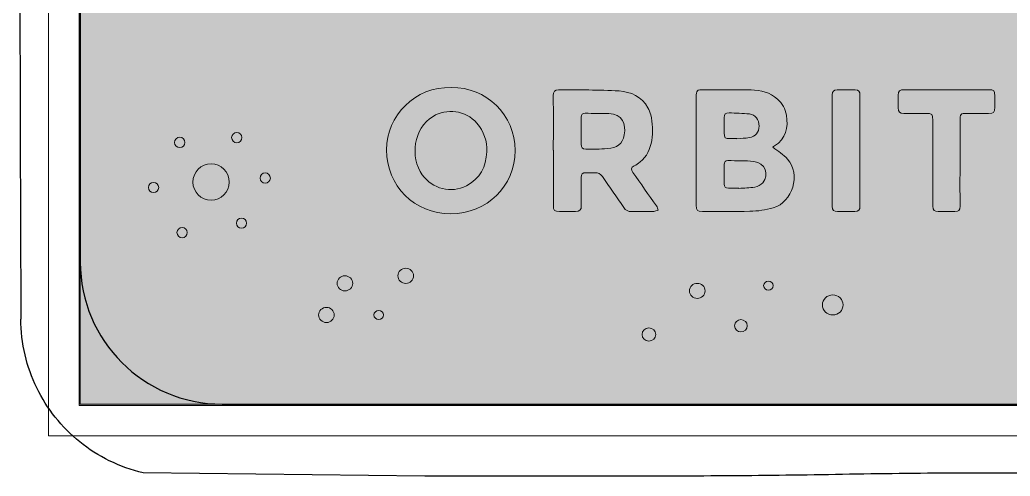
# Model space of a CAD drawing. Header units: millimetres. Extents: x -366 to 289, y -244 to 75.
# Drawn here: x -344.15 to -316.02, y -18.67 to -5.71 of the extents above; entities that cross this region are included whole.
import ezdxf

# ---------------------------------------------------------------- set-up
doc = ezdxf.new("R2010")
doc.units = ezdxf.units.MM
doc.header["$MEASUREMENT"] = 0
doc.layers.add('_U+56FE_U+5C42 1', color=7, linetype='Continuous')

# ---------------------------------------------------------------- blocks, each defined once
blk = doc.blocks.new('block 34')
at = {"layer": '_U+56FE_U+5C42 1', "true_color": 0xffffff}
h = blk.add_hatch(color=7, dxfattribs=at)
h.dxf.hatch_style = 2
h.paths.add_polyline_path([(-342.466, 37.619), (-277.225, 37.619), (-277.225, -16.659), (-342.466, -16.659)])
at = {"layer": '_U+56FE_U+5C42 1', "lineweight": 0}
for points in [[(-342.466, 37.619), (-277.225, 37.619), (-277.225, -16.659), (-342.466, -16.659), (-342.466, 37.619)], [(-342.43, -16.623), (-277.261, -16.623), (-277.261, 37.583), (-342.43, 37.583), (-342.43, -16.623)]]:
    blk.add_lwpolyline(points, dxfattribs=at)
at = {"layer": '_U+56FE_U+5C42 1', "color": 1, "lineweight": 25, "true_color": 0xff1515}
blk.add_open_spline([(-338.836, 37.583), (-338.836, 37.583), (-281.287, 37.583), (-281.287, 37.583), (-279.063, 37.583), (-277.261, 35.781), (-277.261, 33.557), (-277.261, 33.557), (-277.261, -12.597), (-277.261, -12.597), (-277.261, -14.82), (-279.063, -16.623), (-281.287, -16.623), (-281.287, -16.623), (-298.683, -16.623), (-298.683, -16.623), (-298.683, -16.623), (-298.683, -7.025), (-298.683, -7.025), (-298.683, -7.025), (-309.671, -7.025), (-309.671, -7.025), (-309.671, -7.025), (-309.671, -16.623), (-309.671, -16.623), (-309.671, -16.623), (-338.404, -16.623), (-338.404, -16.623), (-340.628, -16.623), (-342.43, -14.82), (-342.43, -12.597), (-342.43, -12.597), (-342.43, 33.988), (-342.43, 33.988), (-342.43, 35.974), (-340.821, 37.583), (-338.836, 37.583)], degree=3, knots=[0, 0, 0, 0, 1, 1, 1, 2, 2, 2, 3, 3, 3, 4, 4, 4, 5, 5, 5, 6, 6, 6, 7, 7, 7, 8, 8, 8, 9, 9, 9, 10, 10, 10, 11, 11, 11, 12, 12, 12, 12], dxfattribs=at)
blk = doc.blocks.new('block 33')
at = {"layer": '_U+56FE_U+5C42 1', "lineweight": 0}
blk.add_lwpolyline([(-343.329, -17.521), (-276.362, -17.521), (-276.362, 38.482), (-343.329, 38.482), (-343.329, -17.521)], dxfattribs=at)
at = {"layer": '_U+56FE_U+5C42 1'}
blk.add_blockref('block 34', (0, 0), dxfattribs=at)
blk = doc.blocks.new('block 32')
at = {"layer": '_U+56FE_U+5C42 1'}
blk.add_blockref('block 33', (0, 0), dxfattribs=at)
blk = doc.blocks.new('block 31')
at = {"layer": '_U+56FE_U+5C42 1', "lineweight": 0}
blk.add_open_spline([(-338.836, 37.583), (-338.836, 37.583), (-281.287, 37.583), (-281.287, 37.583), (-279.063, 37.583), (-277.261, 35.781), (-277.261, 33.557), (-277.261, 33.557), (-277.261, -12.597), (-277.261, -12.597), (-277.261, -14.82), (-279.063, -16.623), (-281.287, -16.623), (-281.287, -16.623), (-298.683, -16.623), (-298.683, -16.623), (-298.683, -16.623), (-298.683, -7.025), (-298.683, -7.025), (-298.683, -7.025), (-309.671, -7.025), (-309.671, -7.025), (-309.671, -7.025), (-309.671, -16.623), (-309.671, -16.623), (-309.671, -16.623), (-338.404, -16.623), (-338.404, -16.623), (-340.628, -16.623), (-342.43, -14.82), (-342.43, -12.597), (-342.43, -12.597), (-342.43, 33.988), (-342.43, 33.988), (-342.43, 35.974), (-340.821, 37.583), (-338.836, 37.583)], degree=3, knots=[0, 0, 0, 0, 1, 1, 1, 2, 2, 2, 3, 3, 3, 4, 4, 4, 5, 5, 5, 6, 6, 6, 7, 7, 7, 8, 8, 8, 9, 9, 9, 10, 10, 10, 11, 11, 11, 12, 12, 12, 12], dxfattribs=at)
at = {"layer": '_U+56FE_U+5C42 1'}
blk.add_blockref('block 32', (0, 0), dxfattribs=at)
blk = doc.blocks.new('block 35')
at = {"layer": '_U+56FE_U+5C42 1', "lineweight": 0}
for points, knots in [([(-331.897, -7.636), (-330.902, -7.608), (-330.077, -8.417), (-330.082, -9.423), (-330.086, -10.443), (-330.879, -11.218), (-331.912, -11.217), (-332.942, -11.217), (-333.735, -10.431), (-333.734, -9.4), (-333.733, -8.44), (-332.92, -7.597), (-331.897, -7.636)], [0, 0, 0, 0, 1, 1, 1, 2, 2, 2, 3, 3, 3, 4, 4, 4, 4]), ([(-328.998, -9.416), (-328.998, -8.898), (-328.996, -8.381), (-328.999, -7.863), (-329, -7.753), (-328.963, -7.694), (-328.847, -7.696), (-328.275, -7.706), (-327.701, -7.694), (-327.131, -7.732), (-326.798, -7.754), (-326.488, -7.886), (-326.313, -8.21), (-326.279, -8.273), (-326.248, -8.34), (-326.231, -8.409), (-326.124, -8.864), (-326.155, -9.448), (-326.535, -9.748), (-326.588, -9.79), (-326.644, -9.831), (-326.703, -9.861), (-326.797, -9.909), (-326.798, -9.968), (-326.743, -10.045), (-326.517, -10.362), (-326.291, -10.678), (-326.068, -10.996), (-326.044, -11.031), (-326.038, -11.078), (-326.024, -11.119), (-326.063, -11.13), (-326.102, -11.151), (-326.141, -11.152), (-326.353, -11.155), (-326.565, -11.15), (-326.777, -11.156), (-326.877, -11.159), (-326.944, -11.121), (-326.999, -11.04), (-327.2, -10.747), (-327.404, -10.457), (-327.604, -10.164), (-327.656, -10.087), (-327.719, -10.045), (-327.815, -10.052), (-327.9, -10.057), (-327.985, -10.057), (-328.069, -10.052), (-328.169, -10.047), (-328.206, -10.091), (-328.205, -10.187), (-328.203, -10.454), (-328.21, -10.722), (-328.203, -10.989), (-328.2, -11.113), (-328.253, -11.156), (-328.368, -11.154), (-328.521, -11.151), (-328.674, -11.154), (-328.826, -11.153), (-328.968, -11.153), (-328.996, -11.126), (-328.997, -10.981), (-328.998, -10.459), (-328.997, -9.937), (-328.997, -9.416), (-328.997, -9.416), (-328.998, -9.416), (-328.998, -9.416)], [0, 0, 0, 0, 1, 1, 1, 2, 2, 2, 3, 3, 3, 4, 4, 4, 5, 5, 5, 6, 6, 6, 7, 7, 7, 8, 8, 8, 9, 9, 9, 10, 10, 10, 11, 11, 11, 12, 12, 12, 13, 13, 13, 14, 14, 14, 15, 15, 15, 16, 16, 16, 17, 17, 17, 18, 18, 18, 19, 19, 19, 20, 20, 20, 21, 21, 21, 22, 22, 22, 23, 23, 23, 23]), ([(-322.765, -9.329), (-322.618, -9.445), (-322.459, -9.534), (-322.346, -9.664), (-321.967, -10.097), (-322.199, -10.891), (-322.753, -11.05), (-322.965, -11.112), (-323.192, -11.142), (-323.414, -11.149), (-323.863, -11.164), (-324.313, -11.154), (-324.763, -11.154), (-324.915, -11.154), (-324.94, -11.129), (-324.94, -10.975), (-324.941, -9.953), (-324.942, -8.93), (-324.941, -7.908), (-324.941, -7.707), (-324.926, -7.694), (-324.72, -7.695), (-324.275, -7.696), (-323.829, -7.694), (-323.384, -7.703), (-323.108, -7.709), (-322.847, -7.771), (-322.633, -7.965), (-322.498, -8.088), (-322.407, -8.238), (-322.379, -8.42), (-322.323, -8.776), (-322.388, -9.087), (-322.721, -9.291), (-322.739, -9.302), (-322.753, -9.318), (-322.765, -9.329)], [0, 0, 0, 0, 1, 1, 1, 2, 2, 2, 3, 3, 3, 4, 4, 4, 5, 5, 5, 6, 6, 6, 7, 7, 7, 8, 8, 8, 9, 9, 9, 10, 10, 10, 11, 11, 11, 12, 12, 12, 12]), ([(-320.292, -9.424), (-320.292, -9.95), (-320.295, -10.476), (-320.29, -11.001), (-320.289, -11.111), (-320.328, -11.157), (-320.436, -11.155), (-320.602, -11.152), (-320.767, -11.154), (-320.932, -11.154), (-321.028, -11.154), (-321.078, -11.121), (-321.078, -11.012), (-321.075, -9.956), (-321.075, -8.901), (-321.077, -7.845), (-321.078, -7.741), (-321.036, -7.698), (-320.936, -7.698), (-320.767, -7.698), (-320.597, -7.697), (-320.428, -7.697), (-320.328, -7.697), (-320.289, -7.743), (-320.29, -7.848), (-320.295, -8.373), (-320.293, -8.899), (-320.292, -9.424)], [0, 0, 0, 0, 1, 1, 1, 2, 2, 2, 3, 3, 3, 4, 4, 4, 5, 5, 5, 6, 6, 6, 7, 7, 7, 8, 8, 8, 9, 9, 9, 9]), ([(-317.449, -9.771), (-317.449, -10.183), (-317.452, -10.594), (-317.447, -11.005), (-317.446, -11.115), (-317.484, -11.159), (-317.594, -11.155), (-317.751, -11.15), (-317.908, -11.151), (-318.065, -11.155), (-318.177, -11.159), (-318.221, -11.119), (-318.221, -11.001), (-318.218, -10.191), (-318.22, -9.38), (-318.221, -8.57), (-318.221, -8.384), (-318.234, -8.371), (-318.426, -8.371), (-318.634, -8.37), (-318.841, -8.369), (-319.049, -8.371), (-319.161, -8.373), (-319.212, -8.325), (-319.207, -8.21), (-319.202, -8.092), (-319.199, -7.972), (-319.207, -7.854), (-319.215, -7.726), (-319.154, -7.697), (-319.039, -7.698), (-318.399, -7.7), (-317.759, -7.697), (-317.118, -7.697), (-316.961, -7.697), (-316.804, -7.697), (-316.648, -7.698), (-316.476, -7.7), (-316.465, -7.712), (-316.464, -7.876), (-316.463, -7.982), (-316.461, -8.088), (-316.462, -8.194), (-316.462, -8.344), (-316.488, -8.371), (-316.641, -8.372), (-316.84, -8.373), (-317.04, -8.37), (-317.239, -8.371), (-317.446, -8.372), (-317.448, -8.375), (-317.448, -8.588), (-317.448, -8.983), (-317.448, -9.377), (-317.448, -9.771), (-317.448, -9.771), (-317.449, -9.771), (-317.449, -9.771)], [0, 0, 0, 0, 1, 1, 1, 2, 2, 2, 3, 3, 3, 4, 4, 4, 5, 5, 5, 6, 6, 6, 7, 7, 7, 8, 8, 8, 9, 9, 9, 10, 10, 10, 11, 11, 11, 12, 12, 12, 13, 13, 13, 14, 14, 14, 15, 15, 15, 16, 16, 16, 17, 17, 17, 18, 18, 18, 19, 19, 19, 19]), ([(-330.889, -9.456), (-330.875, -9.149), (-330.967, -8.882), (-331.167, -8.648), (-331.491, -8.27), (-332.037, -8.224), (-332.412, -8.452), (-332.977, -8.796), (-333.071, -9.614), (-332.718, -10.111), (-332.43, -10.515), (-331.903, -10.65), (-331.466, -10.425), (-331.076, -10.225), (-330.9, -9.887), (-330.889, -9.456)], [0, 0, 0, 0, 1, 1, 1, 2, 2, 2, 3, 3, 3, 4, 4, 4, 5, 5, 5, 5]), ([(-328.205, -8.874), (-328.206, -8.874), (-328.206, -8.874), (-328.206, -8.874), (-328.206, -8.997), (-328.203, -9.12), (-328.207, -9.243), (-328.21, -9.338), (-328.176, -9.385), (-328.075, -9.382), (-327.872, -9.376), (-327.667, -9.388), (-327.465, -9.369), (-327.18, -9.342), (-327.033, -9.247), (-326.982, -8.978), (-326.926, -8.684), (-327.039, -8.374), (-327.418, -8.374), (-327.643, -8.374), (-327.867, -8.37), (-328.092, -8.364), (-328.177, -8.362), (-328.205, -8.405), (-328.205, -8.48), (-328.205, -8.612), (-328.205, -8.743), (-328.205, -8.874)], [0, 0, 0, 0, 1, 1, 1, 2, 2, 2, 3, 3, 3, 4, 4, 4, 5, 5, 5, 6, 6, 6, 7, 7, 7, 8, 8, 8, 9, 9, 9, 9]), ([(-323.784, -9.085), (-323.784, -9.086), (-323.784, -9.088), (-323.784, -9.089), (-323.666, -9.078), (-323.547, -9.074), (-323.43, -9.056), (-323.255, -9.028), (-323.158, -8.906), (-323.157, -8.728), (-323.157, -8.541), (-323.254, -8.404), (-323.427, -8.384), (-323.62, -8.362), (-323.815, -8.363), (-324.009, -8.353), (-324.107, -8.347), (-324.148, -8.395), (-324.148, -8.489), (-324.147, -8.633), (-324.15, -8.777), (-324.148, -8.921), (-324.146, -9.068), (-324.127, -9.084), (-323.975, -9.085), (-323.911, -9.085), (-323.848, -9.085), (-323.784, -9.085)], [0, 0, 0, 0, 1, 1, 1, 2, 2, 2, 3, 3, 3, 4, 4, 4, 5, 5, 5, 6, 6, 6, 7, 7, 7, 8, 8, 8, 9, 9, 9, 9]), ([(-323.732, -10.49), (-323.732, -10.493), (-323.732, -10.496), (-323.732, -10.499), (-323.58, -10.488), (-323.425, -10.488), (-323.276, -10.46), (-323.195, -10.445), (-323.103, -10.399), (-323.05, -10.337), (-322.851, -10.103), (-322.988, -9.77), (-323.303, -9.734), (-323.547, -9.707), (-323.794, -9.716), (-324.04, -9.708), (-324.115, -9.706), (-324.148, -9.748), (-324.148, -9.819), (-324.148, -10.006), (-324.147, -10.192), (-324.146, -10.379), (-324.146, -10.458), (-324.103, -10.492), (-324.025, -10.491), (-323.927, -10.489), (-323.83, -10.49), (-323.732, -10.49)], [0, 0, 0, 0, 1, 1, 1, 2, 2, 2, 3, 3, 3, 4, 4, 4, 5, 5, 5, 6, 6, 6, 7, 7, 7, 8, 8, 8, 9, 9, 9, 9])]:
    blk.add_open_spline(points, degree=3, knots=knots, dxfattribs=at)
blk = doc.blocks.new('block 30')
at = {"layer": '_U+56FE_U+5C42 1'}
for name in ['block 31', 'block 35']:
    blk.add_blockref(name, (0, 0), dxfattribs=at)
blk = doc.blocks.new('block 39')
at = {"layer": '_U+56FE_U+5C42 1', "color": 7, "lineweight": 25, "true_color": 0xffffff}
blk.add_lwpolyline([(-332.649, -18.67), (-340.648, -18.576)], dxfattribs=at)
blk = doc.blocks.new('block 40')
at = {"layer": '_U+56FE_U+5C42 1', "color": 7, "lineweight": 25, "true_color": 0xffffff}
blk.add_open_spline([(-344.148, -3.989), (-344.143, -7.396), (-344.133, -10.804), (-344.118, -14.211)], degree=3, dxfattribs=at)
blk = doc.blocks.new('block 44')
at = {"layer": '_U+56FE_U+5C42 1', "color": 7, "lineweight": 25, "true_color": 0xffffff}
blk.add_open_spline([(-312.593, -18.606), (-313.717, -18.592), (-314.842, -18.584), (-315.967, -18.582), (-317.037, -18.58), (-318.107, -18.583), (-319.177, -18.596), (-320.248, -18.609), (-321.32, -18.631), (-322.391, -18.645), (-323.426, -18.659), (-324.461, -18.665), (-325.497, -18.667), (-326.622, -18.669), (-327.747, -18.668), (-328.873, -18.668), (-330.131, -18.667), (-331.39, -18.669), (-332.649, -18.67)], degree=3, knots=[0, 0, 0, 0, 1, 1, 1, 2, 2, 2, 3, 3, 3, 4, 4, 4, 5, 5, 5, 6, 6, 6, 6], dxfattribs=at)
blk = doc.blocks.new('block 49')
at = {"layer": '_U+56FE_U+5C42 1', "color": 7, "lineweight": 25, "true_color": 0xffffff}
blk.add_open_spline([(-340.648, -18.576), (-340.978, -18.495), (-341.302, -18.381), (-341.608, -18.231), (-341.906, -18.085), (-342.188, -17.904), (-342.447, -17.695), (-342.703, -17.488), (-342.936, -17.254), (-343.14, -16.996), (-343.345, -16.739), (-343.521, -16.459), (-343.665, -16.163), (-343.811, -15.864), (-343.924, -15.549), (-343.999, -15.224), (-344.076, -14.892), (-344.115, -14.551), (-344.119, -14.211)], degree=3, knots=[0, 0, 0, 0, 1, 1, 1, 2, 2, 2, 3, 3, 3, 4, 4, 4, 5, 5, 5, 6, 6, 6, 6], dxfattribs=at)
blk = doc.blocks.new('block 38')
at = {"layer": '_U+56FE_U+5C42 1'}
for name in ['block 40', 'block 49', 'block 39', 'block 44']:
    blk.add_blockref(name, (0, 0), dxfattribs=at)
blk = doc.blocks.new('block 36')
at = {"layer": '_U+56FE_U+5C42 1'}
blk.add_blockref('block 38', (0, 0), dxfattribs=at)
blk = doc.blocks.new('block 486')
at = {"layer": '_U+56FE_U+5C42 1', "lineweight": 0}
for points in [[(-332.966, -12.979), (-332.966, -13.098), (-333.066, -13.194), (-333.188, -13.194), (-333.31, -13.194), (-333.41, -13.098), (-333.409, -12.979), (-333.41, -12.861), (-333.31, -12.764), (-333.188, -12.764), (-333.066, -12.764), (-332.966, -12.861), (-332.966, -12.979)], [(-334.695, -13.194), (-334.695, -13.312), (-334.794, -13.408), (-334.917, -13.408), (-335.039, -13.408), (-335.138, -13.312), (-335.138, -13.194), (-335.138, -13.075), (-335.039, -12.979), (-334.917, -12.979), (-334.794, -12.979), (-334.695, -13.075), (-334.695, -13.194)], [(-324.69, -13.408), (-324.69, -13.527), (-324.789, -13.623), (-324.911, -13.623), (-325.034, -13.623), (-325.133, -13.527), (-325.133, -13.408), (-325.133, -13.29), (-325.034, -13.194), (-324.911, -13.194), (-324.789, -13.194), (-324.69, -13.29), (-324.69, -13.408)], [(-322.755, -13.26), (-322.755, -13.332), (-322.815, -13.39), (-322.89, -13.39), (-322.964, -13.39), (-323.025, -13.332), (-323.025, -13.26), (-323.025, -13.187), (-322.964, -13.129), (-322.89, -13.129), (-322.815, -13.129), (-322.755, -13.187), (-322.755, -13.26)], [(-320.769, -13.807), (-320.769, -13.965), (-320.901, -14.092), (-321.063, -14.092), (-321.225, -14.092), (-321.356, -13.965), (-321.356, -13.807), (-321.356, -13.65), (-321.225, -13.523), (-321.063, -13.523), (-320.901, -13.523), (-320.769, -13.65), (-320.769, -13.807)], [(-335.219, -14.092), (-335.219, -14.21), (-335.318, -14.306), (-335.441, -14.306), (-335.563, -14.306), (-335.662, -14.21), (-335.662, -14.092), (-335.662, -13.973), (-335.563, -13.877), (-335.441, -13.877), (-335.318, -13.877), (-335.219, -13.973), (-335.219, -14.092)], [(-333.822, -14.092), (-333.822, -14.164), (-333.882, -14.223), (-333.957, -14.223), (-334.031, -14.223), (-334.092, -14.164), (-334.092, -14.092), (-334.092, -14.02), (-334.031, -13.961), (-333.957, -13.961), (-333.882, -13.961), (-333.822, -14.02), (-333.822, -14.092)], [(-323.493, -14.397), (-323.493, -14.494), (-323.573, -14.572), (-323.673, -14.572), (-323.772, -14.572), (-323.853, -14.494), (-323.853, -14.397), (-323.853, -14.301), (-323.772, -14.223), (-323.673, -14.223), (-323.573, -14.223), (-323.493, -14.301), (-323.493, -14.397)], [(-326.091, -14.648), (-326.091, -14.752), (-326.178, -14.836), (-326.285, -14.836), (-326.392, -14.836), (-326.479, -14.752), (-326.479, -14.648), (-326.479, -14.544), (-326.392, -14.46), (-326.285, -14.46), (-326.178, -14.46), (-326.091, -14.544), (-326.091, -14.648)]]:
    blk.add_open_spline(points, degree=3, knots=[0, 0, 0, 0, 1, 1, 1, 2, 2, 2, 3, 3, 3, 4, 4, 4, 4], dxfattribs=at)
blk = doc.blocks.new('block 493')
at = {"layer": '_U+56FE_U+5C42 1', "lineweight": 0}
blk.add_open_spline([(-338.201, -10.317), (-338.201, -10.602), (-338.432, -10.832), (-338.717, -10.832), (-339.001, -10.832), (-339.232, -10.602), (-339.232, -10.317), (-339.232, -10.032), (-339.001, -9.801), (-338.717, -9.801), (-338.432, -9.801), (-338.201, -10.032), (-338.201, -10.317)], degree=3, knots=[0, 0, 0, 0, 1, 1, 1, 2, 2, 2, 3, 3, 3, 4, 4, 4, 4], dxfattribs=at)
blk = doc.blocks.new('block 492')
at = {"layer": '_U+56FE_U+5C42 1', "lineweight": 0}
for points in [[(-337.843, -9.057), (-337.843, -9.137), (-337.909, -9.202), (-337.989, -9.202), (-338.069, -9.202), (-338.134, -9.137), (-338.134, -9.057), (-338.134, -8.976), (-338.069, -8.911), (-337.989, -8.911), (-337.909, -8.911), (-337.843, -8.976), (-337.843, -9.057)], [(-339.462, -9.192), (-339.462, -9.272), (-339.527, -9.337), (-339.608, -9.337), (-339.688, -9.337), (-339.753, -9.272), (-339.753, -9.192), (-339.753, -9.111), (-339.688, -9.046), (-339.608, -9.046), (-339.527, -9.046), (-339.462, -9.111), (-339.462, -9.192)], [(-337.034, -10.203), (-337.034, -10.284), (-337.099, -10.349), (-337.18, -10.349), (-337.26, -10.349), (-337.325, -10.284), (-337.325, -10.203), (-337.325, -10.123), (-337.26, -10.058), (-337.18, -10.058), (-337.099, -10.058), (-337.034, -10.123), (-337.034, -10.203)], [(-340.204, -10.473), (-340.204, -10.553), (-340.269, -10.619), (-340.35, -10.619), (-340.43, -10.619), (-340.495, -10.553), (-340.495, -10.473), (-340.495, -10.393), (-340.43, -10.328), (-340.35, -10.328), (-340.269, -10.328), (-340.204, -10.393), (-340.204, -10.473)], [(-337.709, -11.485), (-337.709, -11.565), (-337.774, -11.63), (-337.854, -11.63), (-337.934, -11.63), (-337.999, -11.565), (-337.999, -11.485), (-337.999, -11.405), (-337.934, -11.339), (-337.854, -11.339), (-337.774, -11.339), (-337.709, -11.405), (-337.709, -11.485)], [(-339.395, -11.755), (-339.395, -11.835), (-339.46, -11.9), (-339.54, -11.9), (-339.621, -11.9), (-339.686, -11.835), (-339.686, -11.755), (-339.686, -11.674), (-339.621, -11.609), (-339.54, -11.609), (-339.46, -11.609), (-339.395, -11.674), (-339.395, -11.755)]]:
    blk.add_open_spline(points, degree=3, knots=[0, 0, 0, 0, 1, 1, 1, 2, 2, 2, 3, 3, 3, 4, 4, 4, 4], dxfattribs=at)
at = {"layer": '_U+56FE_U+5C42 1'}
blk.add_blockref('block 493', (0, 0), dxfattribs=at)
blk = doc.blocks.new('block 350')
at = {"layer": '_U+56FE_U+5C42 1'}
for name in ['block 492', 'block 486']:
    blk.add_blockref(name, (0, 0), dxfattribs=at)

msp = doc.modelspace()

# ---------------------------------------------------------------- block references
at = {"layer": '_U+56FE_U+5C42 1'}
for name in ['block 36', 'block 30', 'block 350']:
    msp.add_blockref(name, (0, 0), dxfattribs=at)

doc.saveas('drawing.dxf')
